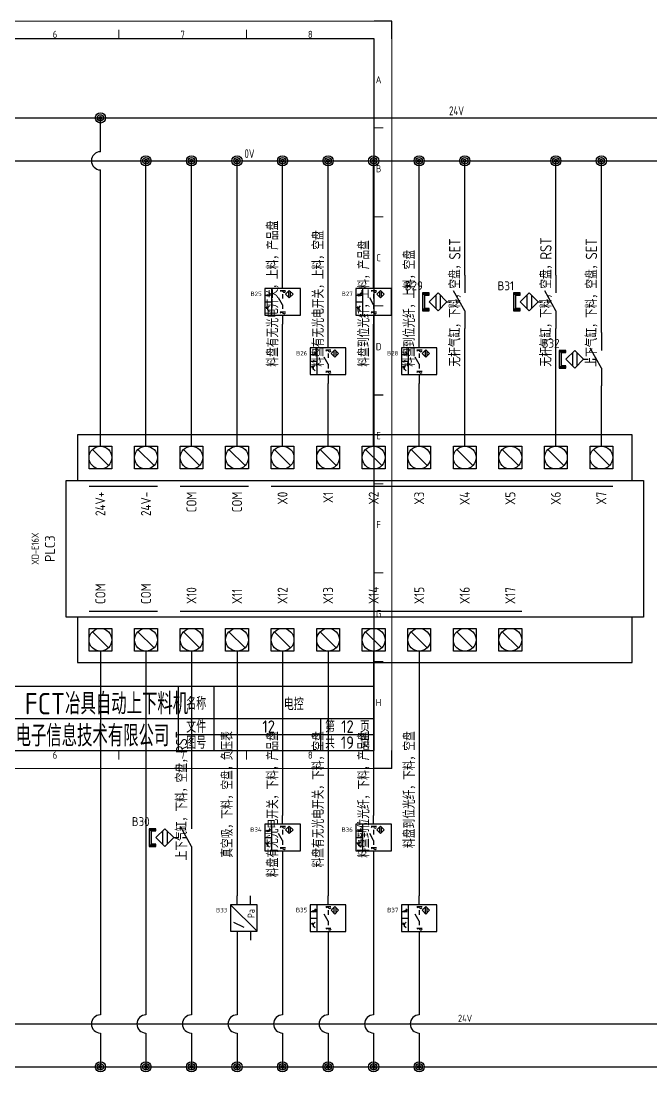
# Model space of a CAD drawing. Header units: millimetres. Extents: x 2028 to 2635, y 1301 to 1597.
# Drawn here: x 2222 to 2399.1, y 1302.1 to 1597.4 of the extents above; entities that cross this region are included whole.
import ezdxf
from ezdxf.enums import TextEntityAlignment as Align

# ---------------------------------------------------------------- set-up
doc = ezdxf.new("R2010")
doc.units = ezdxf.units.MM
for name, color, linetype in [('AE_BOR', 1, 'Continuous'), ('DESC', 150, 'Continuous'), ('SYMS', 7, 'Continuous'), ('TAGS', 150, 'Continuous'), ('TERMS', 123, 'Continuous'), ('WIRENO', 72, 'Continuous'), ('WIRES', 7, 'Continuous'), ('图框_标题栏属性', 1, 'Continuous'), ('图框_标题栏文字', 6, 'Continuous')]:
    doc.layers.add(name, color=color, linetype=linetype)
doc.styles.add('ACGBTS', font='ISOCP.SHX')
doc.styles.get("Standard").update_dxf_attribs({"font": 'arial.ttf'})
doc.styles.add('WD_IEC', font='ISOCP2.shx', dxfattribs={"height": 4, "bigfont": 'gbcbig.shx'})
doc.styles.add('工程字', font='gbenor.shx', dxfattribs={"bigfont": 'gbcbig.shx'})

# ---------------------------------------------------------------- blocks, each defined once
blk = doc.blocks.new('Border')
for p, q in [((584, 410), (10, 410)), ((10, 410), (10, 10)), ((584, 10), (584, 410)), ((10, 10), (584, 10))]:
    blk.add_line(p, q)
at = {"layer": 'AE_BOR', "color": 1, "lineweight": 30}
for p, q in [((10, 420), (0, 420)), ((0, 420), (0, 410)), ((594, 420), (584, 420)), ((594, 410), (594, 420)), ((297, 410), (297, 415)), ((5, 210), (10, 210)), ((584, 210), (589, 210)), ((0, 0), (0, 10)), ((297, 5), (297, 10)), ((594, 0), (594, 10)), ((0, 0), (10, 0)), ((594, 0), (584, 0))]:
    blk.add_line(p, q, dxfattribs=at)
at = {"layer": 'AE_BOR', "color": 1, "lineweight": 15}
for p, q in [((0, 420), (594, 420)), ((0, 0), (0, 420)), ((594, 420), (594, 0)), ((81.75, 410), (81.75, 415)), ((153.5, 410), (153.5, 415)), ((225.25, 410), (225.25, 415)), ((368.75, 410), (368.75, 415)), ((440.5, 410), (440.5, 415)), ((512.25, 410), (512.25, 415)), ((10, 360), (5, 360)), ((589, 360), (584, 360)), ((10, 310), (5, 310)), ((589, 310), (584, 310)), ((10, 260), (5, 260)), ((589, 260), (584, 260)), ((10, 160), (5, 160)), ((589, 160), (584, 160)), ((10, 110), (5, 110)), ((589, 110), (584, 110)), ((10, 60), (5, 60)), ((589, 60), (584, 60)), ((81.75, 5), (81.75, 10)), ((153.5, 5), (153.5, 10)), ((225.25, 5), (225.25, 10)), ((368.75, 5), (368.75, 10)), ((440.5, 5), (440.5, 10)), ((512.25, 5), (512.25, 10)), ((594, 0), (0, 0))]:
    blk.add_line(p, q, dxfattribs=at)
at = {"layer": 'AE_BOR', "color": 1, "lineweight": 15, "style": 'ACGBTS'}
for s, p in [('1', (45.875, 412.5)), ('2', (117.625, 412.5)), ('3', (189.375, 412.5)), ('4', (261.125, 412.5)), ('5', (332.875, 412.5)), ('6', (404.625, 412.5)), ('7', (476.375, 412.5)), ('8', (548.125, 412.5)), ('A', (7.5, 387)), ('A', (586.5, 387)), ('B', (7.5, 337)), ('B', (586.5, 337)), ('C', (7.5, 287)), ('C', (586.5, 287)), ('D', (7.5, 237)), ('D', (586.5, 237)), ('E', (7.5, 187)), ('E', (586.5, 187)), ('F', (7.5, 137)), ('F', (586.5, 137)), ('G', (7.5, 87)), ('G', (586.5, 87)), ('H', (7.5, 37)), ('H', (586.5, 37)), ('1', (45.875, 7.5)), ('2', (117.625, 7.5)), ('3', (189.375, 7.5)), ('4', (261.125, 7.5)), ('5', (332.875, 7.5)), ('6', (404.625, 7.5)), ('7', (476.375, 7.5)), ('8', (548.125, 7.5))]:
    blk.add_text(s, height=4, dxfattribs=at).set_placement(p, align=Align.MIDDLE)
blk = doc.blocks.new('LdrDkA4')
for p, q in [((132.5, 0), (132.5, 18)), ((142.5, 0), (142.5, 18)), ((162.5, 0), (162.5, 18)), ((162.5, 0), (162.5, 18)), ((162.5, 0), (162.5, 18)), ((172.5, 18), (172.5, 13.5)), ((232, 0), (232, 18)), ((242, 0), (242, 18)), ((132.5, 13.5), (162.5, 13.5)), ((172.5, 13.5), (172.5, 9)), ((132.5, 9), (162.99, 9)), ((162.5, 9), (287, 9)), ((272, 0), (272, 9)), ((132.5, 4.5), (162.5, 4.5)), ((232, 4.5), (287, 4.5)), ((142.5, 2.09), (142.5, 2.09)), ((142.5, 2.09), (142.5, 2.09))]:
    blk.add_line(p, q)
blk.add_lwpolyline([(132.5, 18), (0, 18), (0, 0), (132.5, 0)], close=True)
blk.add_lwpolyline([(132.5, 0), (287, 0), (287, 18), (132.5, 18)])
at = {"flags": 9}
blk.add_attdef('WD_TB', (0, 0), '', height=2.5, dxfattribs=at)
at = {"layer": '图框_标题栏属性', "style": '工程字'}
for tag, height, p in [('版本', 3.5, (151.42, 15.75)), ('项目', 6, (202.25, 13.5)), ('名称', 3.5, (264.42, 13.27)), ('日期', 3.5, (151.42, 11.25)), ('制图', 3.5, (151.34, 6.85)), ('公司名称', 6, (197.03, 4.5)), ('文件', 3.5, (257.37, 6.75)), ('页数', 3.5, (279.5, 6.75)), ('审核', 3.5, (151.65, 2.36)), ('图号', 3.5, (257.37, 2.25)), ('总数', 3.5, (279.5, 2.25))]:
    blk.add_attdef(tag, text='', height=height, dxfattribs=at).set_placement(p, align=Align.MIDDLE)
at = {"layer": '图框_标题栏文字', "style": '工程字'}
for s, height, p in [('版本', 3.5, (137.85, 15.75)), ('项目', 3.5, (167.5, 13.5)), ('名称', 3.5, (237, 13.27)), ('日期', 3.5, (137.85, 11.25)), ('制图', 3.5, (137.75, 6.85)), ('文件', 3.5, (237, 6.75)), ('第    页', 3.25, (279.5, 6.75)), ('审核', 3.5, (137.81, 2.51)), ('图号', 3.5, (237, 2.25)), ('共    页', 3.25, (279.5, 2.25))]:
    blk.add_text(s, height=height, dxfattribs=at).set_placement(p, align=Align.MIDDLE_CENTER)
blk = doc.blocks.new('PLCIO_XJEX16')
for p, q in [((-92.38, 39.24), (-92.38, 23.24)), ((102.4, 39.24), (-92.38, 39.24)), ((102.4, 23.24), (102.4, 39.24)), ((-88.38, 27.24), (-88.38, 35.24)), ((-88.38, 35.24), (-80.38, 35.24)), ((-87.21, 34.07), (-81.55, 28.42)), ((-80.38, 35.24), (-80.38, 27.24)), ((-72.38, 27.24), (-72.38, 35.24)), ((-72.38, 35.24), (-64.38, 35.24)), ((-71.21, 34.07), (-65.55, 28.42)), ((-64.38, 35.24), (-64.38, 27.24)), ((-56.38, 27.24), (-56.38, 35.24)), ((-56.38, 35.24), (-48.38, 35.24)), ((-55.21, 34.07), (-49.55, 28.42)), ((-48.38, 35.24), (-48.38, 27.24)), ((-40.38, 27.24), (-40.38, 35.24)), ((-40.38, 27.24), (-40.38, 35.24)), ((-40.38, 35.24), (-32.38, 35.24)), ((-40.38, 35.24), (-32.38, 35.24)), ((-39.21, 34.07), (-33.55, 28.42)), ((-32.38, 35.24), (-32.38, 27.24)), ((-32.38, 35.24), (-32.38, 27.24)), ((-24.38, 27.24), (-24.38, 35.24)), ((-24.38, 35.24), (-16.38, 35.24)), ((-23.21, 34.07), (-17.55, 28.42)), ((-16.38, 35.24), (-16.38, 27.24)), ((-8.38, 27.24), (-8.38, 35.24)), ((-8.38, 35.24), (-0.38, 35.24)), ((-7.21, 34.07), (-1.55, 28.42)), ((-0.38, 35.24), (-0.38, 27.24)), ((7.62, 27.24), (7.62, 35.24)), ((7.62, 35.24), (15.62, 35.24)), ((8.79, 34.07), (14.45, 28.42)), ((15.62, 35.24), (15.62, 27.24)), ((23.62, 27.24), (23.62, 35.24)), ((23.62, 35.24), (31.62, 35.24)), ((24.79, 34.07), (30.45, 28.42)), ((31.62, 35.24), (31.62, 27.24)), ((39.62, 27.24), (39.62, 35.24)), ((39.62, 35.24), (47.62, 35.24)), ((40.79, 34.07), (46.45, 28.42)), ((47.62, 35.24), (47.62, 27.24)), ((55.62, 27.24), (55.62, 35.24)), ((55.62, 35.24), (63.62, 35.24)), ((56.79, 34.07), (62.45, 28.42)), ((63.62, 35.24), (63.62, 27.24)), ((71.62, 27.24), (71.62, 35.24)), ((71.62, 35.24), (79.62, 35.24)), ((72.79, 34.07), (78.45, 28.42)), ((79.62, 35.24), (79.62, 27.24)), ((87.62, 27.24), (87.62, 35.24)), ((87.62, 35.24), (95.62, 35.24)), ((88.79, 34.07), (94.45, 28.42)), ((95.62, 35.24), (95.62, 27.24)), ((-80.38, 27.24), (-88.38, 27.24)), ((-64.38, 27.24), (-72.38, 27.24)), ((-48.38, 27.24), (-56.38, 27.24)), ((-32.38, 27.24), (-40.38, 27.24)), ((-32.38, 27.24), (-40.38, 27.24)), ((-16.38, 27.24), (-24.38, 27.24)), ((-0.38, 27.24), (-8.38, 27.24)), ((15.62, 27.24), (7.62, 27.24)), ((31.62, 27.24), (23.62, 27.24)), ((47.62, 27.24), (39.62, 27.24)), ((63.62, 27.24), (55.62, 27.24)), ((79.62, 27.24), (71.62, 27.24)), ((95.62, 27.24), (87.62, 27.24)), ((-96.38, -24.76), (-96.38, 23.24)), ((-96.38, 23.24), (106.4, 23.24)), ((106.4, 23.24), (106.4, -24.76)), ((-88.38, 21.24), (-64.38, 21.24)), ((-56.38, 21.24), (-32.38, 21.24)), ((-24.38, 21.24), (95.62, 21.24)), ((-92.38, -24.76), (-96.38, -24.76)), ((-92.38, -24.76), (-92.38, -40.76)), ((106.4, -24.76), (-92.38, -24.76)), ((-88.38, -22.76), (-64.38, -22.76)), ((-56.38, -22.76), (63.62, -22.76)), ((102.4, -40.76), (102.4, -24.76)), ((-88.38, -28.76), (-80.38, -28.76)), ((-88.38, -36.76), (-88.38, -28.76)), ((-80.38, -28.76), (-80.38, -36.76)), ((-72.38, -28.76), (-64.38, -28.76)), ((-72.38, -28.76), (-64.38, -28.76)), ((-72.38, -36.76), (-72.38, -28.76)), ((-72.38, -36.76), (-72.38, -28.76)), ((-64.38, -28.76), (-64.38, -36.76)), ((-64.38, -28.76), (-64.38, -36.76)), ((-56.38, -28.76), (-48.38, -28.76)), ((-56.38, -28.76), (-48.38, -28.76)), ((-56.38, -36.76), (-56.38, -28.76)), ((-56.38, -36.76), (-56.38, -28.76)), ((-48.38, -28.76), (-48.38, -36.76)), ((-48.38, -28.76), (-48.38, -36.76)), ((-40.38, -28.76), (-32.38, -28.76)), ((-40.38, -28.76), (-32.38, -28.76)), ((-40.38, -36.76), (-40.38, -28.76)), ((-40.38, -36.76), (-40.38, -28.76)), ((-32.38, -28.76), (-32.38, -36.76)), ((-32.38, -28.76), (-32.38, -36.76)), ((-24.38, -28.76), (-16.38, -28.76)), ((-24.38, -28.76), (-16.38, -28.76)), ((-24.38, -36.76), (-24.38, -28.76)), ((-24.38, -36.76), (-24.38, -28.76)), ((-16.38, -28.76), (-16.38, -36.76)), ((-16.38, -28.76), (-16.38, -36.76)), ((-8.38, -28.76), (-0.38, -28.76)), ((-8.38, -28.76), (-0.38, -28.76)), ((-8.38, -36.76), (-8.38, -28.76)), ((-8.38, -36.76), (-8.38, -28.76)), ((-0.38, -28.76), (-0.38, -36.76)), ((-0.38, -28.76), (-0.38, -36.76)), ((7.62, -28.76), (15.62, -28.76)), ((7.62, -28.76), (15.62, -28.76)), ((7.62, -36.76), (7.62, -28.76)), ((7.62, -36.76), (7.62, -28.76)), ((15.62, -28.76), (15.62, -36.76)), ((15.62, -28.76), (15.62, -36.76)), ((23.62, -28.76), (31.62, -28.76)), ((23.62, -28.76), (31.62, -28.76)), ((23.62, -36.76), (23.62, -28.76)), ((23.62, -36.76), (23.62, -28.76)), ((31.62, -28.76), (31.62, -36.76)), ((31.62, -28.76), (31.62, -36.76)), ((39.62, -28.76), (47.62, -28.76)), ((39.62, -28.76), (47.62, -28.76)), ((39.62, -36.76), (39.62, -28.76)), ((39.62, -36.76), (39.62, -28.76)), ((47.62, -28.76), (47.62, -36.76)), ((47.62, -28.76), (47.62, -36.76)), ((55.62, -28.76), (63.62, -28.76)), ((55.62, -28.76), (63.62, -28.76)), ((55.62, -36.76), (55.62, -28.76)), ((55.62, -36.76), (55.62, -28.76)), ((63.62, -28.76), (63.62, -36.76)), ((63.62, -28.76), (63.62, -36.76)), ((-87.21, -29.93), (-81.55, -35.58)), ((-71.21, -29.93), (-65.55, -35.58)), ((-55.21, -29.93), (-49.55, -35.58)), ((-39.21, -29.93), (-33.55, -35.58)), ((-23.21, -29.93), (-17.55, -35.58)), ((-7.21, -29.93), (-1.55, -35.58)), ((8.79, -29.93), (14.45, -35.58)), ((24.79, -29.93), (30.45, -35.58)), ((40.79, -29.93), (46.45, -35.58)), ((56.79, -29.93), (62.45, -35.58)), ((-80.38, -36.76), (-88.38, -36.76)), ((-64.38, -36.76), (-72.38, -36.76)), ((-64.38, -36.76), (-72.38, -36.76)), ((-48.38, -36.76), (-56.38, -36.76)), ((-48.38, -36.76), (-56.38, -36.76)), ((-32.38, -36.76), (-40.38, -36.76)), ((-32.38, -36.76), (-40.38, -36.76)), ((-16.38, -36.76), (-24.38, -36.76)), ((-16.38, -36.76), (-24.38, -36.76)), ((-0.38, -36.76), (-8.38, -36.76)), ((-0.38, -36.76), (-8.38, -36.76)), ((15.62, -36.76), (7.62, -36.76)), ((15.62, -36.76), (7.62, -36.76)), ((31.62, -36.76), (23.62, -36.76)), ((31.62, -36.76), (23.62, -36.76)), ((47.62, -36.76), (39.62, -36.76)), ((47.62, -36.76), (39.62, -36.76)), ((63.62, -36.76), (55.62, -36.76)), ((63.62, -36.76), (55.62, -36.76)), ((-92.38, -40.76), (102.4, -40.76))]:
    blk.add_line(p, q)
for centre in [(-84.38, 31.24), (-68.38, 31.24), (-52.38, 31.24), (-36.38, 31.24), (-20.38, 31.24), (-4.38, 31.24), (11.62, 31.24), (27.62, 31.24), (43.62, 31.24), (59.62, 31.24), (75.62, 31.24), (91.62, 31.24), (-84.38, -32.76), (-68.38, -32.76), (-52.38, -32.76), (-36.38, -32.76), (-20.38, -32.76), (-4.38, -32.76), (11.62, -32.76), (27.62, -32.76), (43.62, -32.76), (59.62, -32.76)]:
    blk.add_circle(centre, 4)
at = {"style": 'WD_IEC'}
for tag, p, width in [('DESCA45', (-21.88, 63.17), 0.9), ('DESCB45', (-14.89, 63.17), 0.9), ('DESCA46', (-5.88, 63.17), 0.9), ('DESCB46', (1.11, 63.17), 0.9), ('DESCA47', (10.12, 63.17), 0.9), ('DESCB47', (17.11, 63.17), 0.9), ('DESCA48', (26.12, 63.17), 0.9), ('DESCB48', (33.11, 63.17), 0.9), ('DESCA49', (42.12, 63.17), 0.9), ('DESCB49', (49.11, 63.17), 0.9), ('DESCA50', (58.12, 63.17), 0.9), ('DESCB50', (65.11, 63.17), 0.9), ('DESCA51', (74.12, 63.17), 0.9), ('DESCB51', (81.11, 63.17), 0.9), ('DESCA52', (90.12, 63.17), 0.9), ('DESCB52', (97.11, 63.17), 0.9), ('WDTAGALT', (-134.38, -12.76), 0.8)]:
    blk.add_attdef(tag, p, '', height=4, rotation=90, dxfattribs=dict(at, width=width))
at = {"style": 'WD_IEC', "width": 0.9}
for tag, p in [('TERM41', (-82.38, 36.48)), ('TERM42', (-66.38, 36.48)), ('TERM43', (-50.38, 36.48)), ('TERM44', (-34.38, 36.48)), ('TERM45', (-18.38, 36.48)), ('TERM46', (-2.38, 36.48)), ('TERM47', (13.62, 36.48)), ('TERM48', (29.62, 36.48)), ('TERM49', (45.62, 36.48)), ('TERM50', (61.62, 36.48)), ('TERM51', (77.62, 36.48)), ('TERM52', (93.62, 36.48))]:
    blk.add_attdef(tag, text='', height=2.5, rotation=90, dxfattribs=at).set_placement(p, align=Align.TOP_LEFT)
at = {"style": 'WD_IEC', "flags": 1}
for tag, p in [('X2TERM41', (-84.38, 35.24)), ('X2TERM42', (-68.38, 35.24)), ('X2TERM43', (-52.38, 35.24)), ('X2TERM44', (-36.38, 35.24)), ('X2TERM45', (-20.38, 35.24)), ('X2TERM46', (-4.38, 35.24)), ('X2TERM47', (11.62, 35.24)), ('X2TERM48', (27.62, 35.24)), ('X2TERM49', (43.62, 35.24)), ('X2TERM50', (59.62, 35.24)), ('X2TERM51', (75.62, 35.24)), ('X2TERM52', (91.62, 35.24)), ('X8TERM01', (-84.38, -36.76)), ('X8TERM02', (-68.38, -36.76)), ('X8TERM03', (-52.38, -36.76)), ('X8TERM04', (-36.38, -36.76)), ('X8TERM05', (-20.38, -36.76)), ('X8TERM06', (-4.38, -36.76)), ('X8TERM07', (11.62, -36.76)), ('X8TERM08', (27.62, -36.76)), ('X8TERM09', (43.62, -36.76)), ('X8TERM10', (59.62, -36.76))]:
    blk.add_attdef(tag, p, '', height=0.35, rotation=90, dxfattribs=at)
at = {"style": 'WD_IEC', "width": 0.9}
for tag, p in [('TERMDESC41', (-84.38, 19.24)), ('TERMDESC42', (-68.38, 19.24)), ('TERMDESC43', (-52.38, 19.24)), ('TERMDESC44', (-36.38, 19.24)), ('TAGA45', (-20.38, 19.24)), ('TAGA46', (-4.38, 19.24)), ('TAGA47', (11.62, 19.24)), ('TAGA48', (27.62, 19.24)), ('TAGA49', (43.62, 19.24)), ('TAGA50', (59.62, 19.24)), ('TAGA51', (75.62, 19.24)), ('TAGA52', (91.62, 19.24))]:
    blk.add_attdef(tag, text='', height=3.5, rotation=90, dxfattribs=at).set_placement(p, align=Align.MIDDLE_RIGHT)
at = {"linetype": 'Continuous', "style": 'WD_IEC', "flags": 9}
for tag, p in [('ASSYCODE', (-123.38, 6.6)), ('FAMILY', (-122.6, 6.63))]:
    blk.add_attdef(tag, text='', height=0.32, rotation=90, dxfattribs=at).set_placement(p, align=Align.CENTER)
at = {"style": 'WD_IEC'}
for tag, p in [('LINE1', (-115.09, -0.76)), ('LINE2', (-110.09, -0.76)), ('TAG1', (-100.38, -0.76))]:
    blk.add_attdef(tag, text='', height=3.5, rotation=90, dxfattribs=at).set_placement(p, align=Align.CENTER)
for tag, width, p in [('INST', 0.8, (-130.54, -0.76)), ('LOC', 0.8, (-127.1, -0.76)), ('MFG', 0.8, (-123.09, -0.76)), ('CAT', 0.9, (-119.59, -0.76)), ('DESC', 0.8, (-106.04, -0.76))]:
    blk.add_attdef(tag, text='', height=2.5, rotation=90, dxfattribs=dict(at, width=width)).set_placement(p, align=Align.CENTER)
at = {"style": 'WD_IEC', "width": 0.9}
for tag, p in [('TERMDESC01', (-84.38, -20.2)), ('TERMDESC02', (-68.38, -20.2)), ('TAGA03', (-52.38, -20.2)), ('TAGA04', (-36.38, -20.2)), ('TAGA05', (-20.38, -20.2)), ('TAGA06', (-4.38, -20.2)), ('TAGA07', (11.62, -20.2)), ('TAGA08', (27.62, -20.2)), ('TAGA09', (43.62, -20.2)), ('TAGA10', (59.62, -20.2))]:
    blk.add_attdef(tag, text='', height=3.5, rotation=90, dxfattribs=at).set_placement(p, align=Align.MIDDLE_LEFT)
for tag, p in [('TERM01', (-82.38, -37.67)), ('TERM02', (-66.38, -37.8)), ('TERM03', (-50.38, -37.8)), ('TERM04', (-34.38, -37.8)), ('TERM05', (-18.38, -37.8)), ('TERM06', (-2.38, -37.8)), ('TERM07', (13.62, -37.8)), ('TERM08', (29.62, -37.8)), ('TERM09', (45.62, -37.8)), ('TERM10', (61.62, -37.8))]:
    blk.add_attdef(tag, text='', height=2.5, rotation=90, dxfattribs=at).set_placement(p, align=Align.TOP_RIGHT)
for tag, p in [('DESCA02', (-69.88, -64.83)), ('DESCB02', (-62.89, -64.83)), ('DESCA03', (-53.88, -64.83)), ('DESCB03', (-46.89, -64.83)), ('DESCA04', (-37.88, -64.83)), ('DESCB04', (-30.89, -64.83)), ('DESCA05', (-21.88, -64.83)), ('DESCB05', (-14.89, -64.83)), ('DESCA06', (-5.88, -64.83)), ('DESCB06', (1.11, -64.83)), ('DESCA07', (10.12, -64.83)), ('DESCB07', (17.11, -64.83)), ('DESCA08', (26.12, -64.83)), ('DESCB08', (33.11, -64.83)), ('DESCA09', (42.12, -64.83)), ('DESCB09', (49.11, -64.83)), ('DESCA10', (58.12, -64.83)), ('DESCB10', (65.11, -64.83))]:
    blk.add_attdef(tag, text='', height=4, rotation=90, dxfattribs=at).set_placement(p, align=Align.RIGHT)
blk = doc.blocks.new('WDDOT')
for radius in [0.72, 0.449, 0.223]:
    blk.add_circle((0, 0), radius)
blk = doc.blocks.new('VPE11B22')
for p, q in [((0, 7.5), (0, 12.5)), ((10, 7.5), (-10, 7.5)), ((-10, 7.5), (-10, -7.5)), ((-6.25, 7.5), (-6.25, -7.5)), ((-1.31, 6.44), (1.62, 6.44)), ((10, -7.5), (10, 7.5)), ((-10, 0), (-6.25, 0)), ((-9.44, 3.72), (-6.74, 3.72)), ((-8.54, 4.17), (-7.64, 3.72)), ((-8.54, 3.26), (-8.54, 4.17)), ((-7.64, 3.72), (-8.54, 3.26)), ((-7.42, 4.61), (-7.75, 4.27)), ((-7.64, 3.26), (-7.64, 4.17)), ((-7.08, 4.94), (-7.53, 4.72)), ((-7.53, 4.72), (-7.31, 4.5)), ((-7.08, 4.27), (-7.42, 3.94)), ((-7.31, 4.5), (-7.08, 4.94)), ((-6.75, 4.61), (-7.19, 4.38)), ((-7.19, 4.38), (-6.97, 4.16)), ((-6.97, 4.16), (-6.75, 4.61)), ((-0.02, -1.66), (-2.2, 2.27)), ((-0.02, 4.34), (-0.02, 1.84)), ((3.27, 5.9), (3.27, 2.77)), ((4.31, 5.9), (4.31, 2.77)), ((-9.07, -3.37), (-9.41, -3.03)), ((-8.96, -3.26), (-9.19, -3.48)), ((-9.19, -3.48), (-8.74, -3.7)), ((-8.74, -3.03), (-9.07, -2.7)), ((-8.74, -3.7), (-8.96, -3.26)), ((-8.63, -2.92), (-8.85, -3.14)), ((-8.85, -3.14), (-8.4, -3.37)), ((-8.4, -3.37), (-8.63, -2.92)), ((-8.41, -3.36), (-7.31, -2.27)), ((-8.41, -2.8), (-8.41, -4.77)), ((-8.18, -2.92), (-8.41, -3.36)), ((-8.41, -3.36), (-7.96, -3.14)), ((-8.41, -4.29), (-7.31, -5.38)), ((-1.31, -5.6), (1.62, -5.6)), ((-0.02, -1.66), (-0.02, -4.03)), ((-10, -7.5), (10, -7.5)), ((0, -7.5), (0, -12.5))]:
    blk.add_line(p, q)
blk.add_lwpolyline([(3.79, 6.42), (5.88, 4.34), (3.79, 2.25), (1.7, 4.34)], close=True)
for centre, start, end in [((-0.58, 5.19), 36.8699, 143.1301), ((0.89, 6.29), 216.8699, 323.1301), ((-0.58, -6.85), 36.8699, 143.1301), ((0.89, -5.74), 216.8699, 323.1301)]:
    blk.add_arc(centre, 0.923, start, end)
for points in [[(-7.53, 4.72), (-7.31, 4.5), (-7.08, 4.94)], [(-7.19, 4.38), (-6.97, 4.16), (-6.75, 4.61)], [(-8.96, -3.26), (-9.19, -3.48), (-8.74, -3.7)], [(-8.63, -2.92), (-8.85, -3.14), (-8.4, -3.37)], [(-7.96, -3.14), (-8.18, -2.92), (-8.41, -3.36)]]:
    blk.add_solid(points)
at = {"style": 'WD_IEC'}
for tag, height, p in [('INST', 2.7, (-11.75, 12)), ('LOC', 2.7, (-11.75, 8)), ('XREF', 2.5, (-11.75, -1.35)), ('TAG1', 2.5, (-11.75, 3.25)), ('DESC1', 2.7, (-11.75, -5.2)), ('DESC3', 2.7, (-11.75, -13.2)), ('DESC2', 2.7, (-11.75, -9.2))]:
    blk.add_attdef(tag, text='', height=height, dxfattribs=at).set_placement(p, align=Align.RIGHT)
blk.add_attdef('TERM01', text='', height=2, rotation=90, dxfattribs=at).set_placement((-1, 12.23), align=Align.RIGHT)
at = {"style": 'WD_IEC', "flags": 1}
for tag, p, height in [('X2TERM01', (0, 12.5), 0.32), ('MFG', (10.82, 6.13), 1.5), ('X4LINK', (-10, 0), 0.32), ('X1LINK', (10, 0), 0.32), ('CAT', (10.82, 3.63), 1.5), ('ASSYCODE', (11, -4.57), 1), ('FAMILY', (11, -6.07), 1), ('CATDESC', (11, -7.57), 1), ('X8TERM02', (0, -12.5), 0.32)]:
    blk.add_attdef(tag, p, '', height=height, dxfattribs=at)
at = {"style": 'WD_IEC'}
blk.add_attdef('TERM02', (-1, -12.96), '', height=2, rotation=90, dxfattribs=at)
blk = doc.blocks.new('VPX11M')
for p, q in [((0, 7.5), (0, 2.5)), ((0, -2.5), (-3.125, 3.125)), ((-8.125, 1.875), (-8.125, -1.875)), ((-6.875, 1.875), (-6.875, -1.875)), ((-5, 0), (-3.75, 0)), ((-2.5, 0), (-1.389, 0)), ((0, -2.5), (0, -7.5))]:
    blk.add_line(p, q)
for points in [[(-11.25, 1.875), (-10, 1.875), (-10, 2.5), (-11.875, 2.5), (-11.875, -2.5), (-10, -2.5), (-10, -1.875), (-11.25, -1.875)], [(-7.5, 2.5), (-5, 0), (-7.5, -2.5), (-10, 0)]]:
    blk.add_lwpolyline(points, close=True)
for points in [[(-11.875, 2.5), (-11.875, 1.875), (-10, 2.5), (-10, 1.875)], [(-11.875, 1.875), (-11.875, -1.875), (-11.25, 1.875), (-11.25, -1.875)], [(-11.875, -1.875), (-11.875, -2.5), (-10, -1.875), (-10, -2.5)]]:
    blk.add_solid(points)
at = {"style": 'WD_IEC'}
for tag, p in [('INST', (-11.75, 10.25)), ('LOC', (-11.75, 6.75)), ('TAG1', (-11.75, 3.25)), ('DESC1', (-11.75, -9.85)), ('DESC2', (-11.75, -13.35)), ('DESC3', (-11.75, -16.85))]:
    blk.add_attdef(tag, text='', height=2.5, dxfattribs=at).set_placement(p, align=Align.RIGHT)
blk.add_attdef('TERM01', text='', height=2, rotation=90, dxfattribs=at).set_placement((-1, 7.5), align=Align.RIGHT)
at = {"style": 'WD_IEC', "flags": 1}
for tag, p, height in [('X2TERM01', (0, 7.5), 0.32), ('MFG', (2.75, 6.5), 1.5), ('CAT', (2.75, 4), 1.5), ('X1LINK', (0, 0), 0.32), ('CONTACT', (1, -2.5), 1), ('COMMON', (2.25, -3.75), 1), ('ASSYCODE', (1, -4), 1), ('FAMILY', (1, -5.5), 1), ('X8TERM02', (0, -7.5), 0.32), ('CATDESC', (1, -7), 1)]:
    blk.add_attdef(tag, p, '', height=height, dxfattribs=at)
at = {"style": 'WD_IEC'}
blk.add_attdef('TERM02', (-1, -7.5), '', height=2, rotation=90, dxfattribs=at)
at = {"lineweight": 15, "style": 'WD_IEC'}
for tag, p in [('XREF', (-11.75, -6)), ('WDTAGALT', (-11.5, -20))]:
    blk.add_attdef(tag, text='', height=2.5, dxfattribs=at).set_placement(p, align=Align.RIGHT)
blk = doc.blocks.new('VIN1B10')
for p, q in [((0, 7.5), (0, 12.5)), ((7.5, 7.46), (7.5, 12.46)), ((3.75, 7.5), (-3.75, 7.5)), ((-3.75, 7.5), (11.25, -7.45)), ((-3.75, 7.46), (-3.75, -7.45)), ((11.25, 7.5), (3.75, 7.5)), ((11.25, -7.45), (11.25, 7.5)), ((-2.07, -2.37), (3.75, -5.19)), ((-3.75, -7.45), (3.75, -7.45)), ((0, -7.45), (0, -12.45)), ((3.75, -7.45), (11.25, -7.45)), ((7.5, -7.45), (7.5, -12.45))]:
    blk.add_line(p, q)
at = {"style": 'WD_IEC', "width": 0.9}
blk.add_text('Pa', height=4, rotation=90, dxfattribs=at).set_placement((9.93, -0.02))
at = {"style": 'WD_IEC'}
for tag, height, p in [('INST', 2.7, (-5.5, 11.96)), ('LOC', 2.7, (-5.5, 7.96)), ('TAG1', 2.5, (-5.5, 3.21)), ('DESC1', 2.7, (-5.5, -5.24)), ('DESC3', 2.7, (-5.5, -13.24)), ('DESC2', 2.7, (-5.5, -9.24)), ('WDTAGALT', 2.5, (-5.44, -16.55))]:
    blk.add_attdef(tag, text='', height=height, dxfattribs=at).set_placement(p, align=Align.RIGHT)
for tag, p in [('TERM01', (-0.64, 12.2)), ('TERM03', (6.86, 12.2))]:
    blk.add_attdef(tag, text='', height=2, rotation=90, dxfattribs=at).set_placement(p, align=Align.RIGHT)
at = {"style": 'WD_IEC', "flags": 1}
for tag, p, height in [('X2TERM01', (0, 12.5), 0.32), ('X2TERM03', (7.5, 12.46), 0.32), ('MFG', (12.06, 6.2), 1.5), ('X4LINK', (-3.8, -0.01), 0.32), ('X1LINK', (11.25, 0.02), 0.32), ('CAT', (12.06, 3.7), 1.5), ('ASSYCODE', (12.24, -4.45), 1), ('FAMILY', (12.24, -5.95), 1), ('CATDESC', (12.24, -7.45), 1), ('X8TERM02', (0, -12.45), 0.32), ('X8TERM04', (7.5, -12.45), 0.32)]:
    blk.add_attdef(tag, p, '', height=height, dxfattribs=at)
at = {"lineweight": 15, "style": 'WD_IEC'}
blk.add_attdef('XREF', text='', height=2.5, dxfattribs=at).set_placement((-5.5, -1.39), align=Align.RIGHT)
at = {"style": 'WD_IEC'}
for tag, p in [('TERM02', (-0.67, -12.99)), ('TERM04', (6.83, -12.99))]:
    blk.add_attdef(tag, p, '', height=2, rotation=90, dxfattribs=at)
blk = doc.blocks.new('WD_WNH')
at = {"linetype": 'Continuous', "style": 'WD_IEC', "width": 0.8}
blk.add_attdef('WIRENO', text='', height=2.5, dxfattribs=at).set_placement((0, 0.75), align=Align.CENTER)
at = {"style": 'WD_IEC', "flags": 1}
for tag, p in [('W08USER', (0, 0.375)), ('W04USER', (0, 0.875)), ('W05USER', (0, 0.75)), ('W09USER', (0, 0.25)), ('W03USER', (0, 1)), ('W06USER', (0, 0.625)), ('W07USER', (0, 0.5)), ('W02USER', (0, 1.125)), ('W01USER', (0, 1.25)), ('W10USER', (0, 0.125))]:
    blk.add_attdef(tag, text='', height=0.08, dxfattribs=at).set_placement(p, align=Align.CENTER)

msp = doc.modelspace()

# ---------------------------------------------------------------- linework, layer by layer
at = {"layer": 'WIRES'}
for p, q in [((2053.56, 1570.19), (2635.37, 1570.19)), ((2244.36, 1560.68), (2244.36, 1570.19)), ((2053.56, 1558.14), (2635.37, 1558.14)), ((2257.16, 1477.96), (2257.16, 1558.14)), ((2269.96, 1477.96), (2269.96, 1558.23)), ((2282.76, 1477.96), (2282.76, 1558.23)), ((2295.56, 1524.77), (2295.56, 1558.23)), ((2308.36, 1508.08), (2308.36, 1558.23)), ((2321.16, 1524.77), (2321.16, 1558.23)), ((2333.96, 1508.08), (2333.96, 1558.23)), ((2346.76, 1526.02), (2346.76, 1558.23)), ((2372.36, 1526.02), (2372.36, 1558.23)), ((2385.16, 1509.87), (2385.16, 1558.23)), ((2244.36, 1477.96), (2244.36, 1555.6)), ((2295.56, 1477.96), (2295.56, 1512.27)), ((2321.16, 1477.96), (2321.16, 1512.27)), ((2346.76, 1477.96), (2346.76, 1511.02)), ((2372.36, 1477.96), (2372.36, 1511.02)), ((2308.36, 1477.96), (2308.36, 1495.58)), ((2333.96, 1477.96), (2333.96, 1495.58)), ((2385.16, 1477.96), (2385.16, 1494.87)), ((2244.36, 1420.36), (2244.36, 1318.16)), ((2257.16, 1420.36), (2257.16, 1318.16)), ((2269.96, 1420.36), (2269.96, 1375.48)), ((2282.76, 1420.36), (2282.76, 1351.63)), ((2295.56, 1420.36), (2295.56, 1374.23)), ((2308.36, 1420.36), (2308.36, 1351.63)), ((2321.16, 1420.36), (2321.16, 1374.23)), ((2333.96, 1420.36), (2333.96, 1351.63)), ((2295.56, 1361.73), (2295.56, 1318.16)), ((2321.16, 1361.73), (2321.16, 1318.16)), ((2269.96, 1360.48), (2269.96, 1318.16)), ((2282.76, 1339.15), (2282.76, 1318.16)), ((2308.36, 1339.13), (2308.36, 1318.16)), ((2333.96, 1339.13), (2333.96, 1318.16)), ((2058.33, 1315.62), (2635.37, 1315.62)), ((2244.36, 1313.08), (2244.36, 1302.76)), ((2257.16, 1313.08), (2257.16, 1302.76)), ((2269.96, 1313.08), (2269.96, 1302.76)), ((2282.76, 1313.08), (2282.76, 1302.76)), ((2295.56, 1313.08), (2295.56, 1302.76)), ((2308.36, 1313.08), (2308.36, 1302.76)), ((2321.16, 1313.08), (2321.16, 1302.76)), ((2333.96, 1313.08), (2333.96, 1302.76)), ((2058.33, 1303.57), (2635.37, 1303.57))]:
    msp.add_line(p, q, dxfattribs=at)
for centre in [(2244.36, 1558.14), (2244.36, 1315.62), (2257.16, 1315.62), (2269.96, 1315.62), (2282.76, 1315.62), (2295.56, 1315.62), (2308.36, 1315.62), (2321.16, 1315.62), (2333.96, 1315.62)]:
    msp.add_arc(centre, 2.54, 90, 270, dxfattribs=at)

# ---------------------------------------------------------------- block references
msp.add_blockref('LdrDkA4', (2034.29, 1392.42)).add_auto_attribs({'总数': '19', '页数': '12', '文件': '12', '名称': '电控', '公司名称': '江苏力德尔电子信息技术有限公司', '项目': 'X758 FCT冶具自动上下料机', '制图': '孙鑫建', '日期': '20170212', '版本': 'V1'})
at = {"layer": 'AE_BOR', "xscale": 0.5, "yscale": 0.5, "zscale": 0.5}
msp.add_blockref('Border', (2029.29, 1387.42), dxfattribs=at)
at = {"layer": 'SYMS', "xscale": 2, "yscale": 2, "zscale": 2}
for p in [(2244.36, 1570.19), (2257.16, 1558.14), (2269.96, 1558.14), (2282.76, 1558.14), (2295.56, 1558.14), (2308.36, 1558.14), (2321.16, 1558.14), (2333.96, 1558.14), (2346.76, 1558.14), (2372.36, 1558.14), (2385.16, 1558.14), (2244.36, 1303.57), (2257.16, 1303.57), (2269.96, 1303.57), (2282.76, 1303.57), (2295.56, 1303.57), (2308.36, 1303.57), (2321.16, 1303.57), (2333.96, 1303.57)]:
    msp.add_blockref('WDDOT', p, dxfattribs=at)
at = {"layer": 'SYMS'}
ref = msp.add_blockref('PLCIO_XJEX16', (2311.87, 1449.77), dxfattribs=dict(at, xscale=0.8, yscale=0.8, zscale=0.8))
ref.add_attrib('DESCA45', '料盘有无光电开关，上料，产品盘', (2294.37, 1500.3), dxfattribs={"layer": 'DESC', "height": 3.2, "rotation": 90, "style": 'WD_IEC', "width": 0.9})
ref.add_attrib('DESCA46', '料盘有无光电开关，上料，空盘', (2307.17, 1500.3), dxfattribs={"layer": 'DESC', "height": 3.2, "rotation": 90, "style": 'WD_IEC', "width": 0.9})
ref.add_attrib('DESCA07', '料盘到位光纤，下料，产品盘', dxfattribs={"layer": 'DESC', "height": 3.2, "rotation": 90, "style": 'WD_IEC', "width": 0.9}).set_placement((2319.97, 1397.9), align=Align.RIGHT)
ref.add_attrib('DESCA06', '料盘有无光电开关，下料，空盘', dxfattribs={"layer": 'DESC', "height": 3.2, "rotation": 90, "style": 'WD_IEC', "width": 0.9}).set_placement((2307.17, 1397.9), align=Align.RIGHT)
ref.add_attrib('DESCA04', '真空吸，下料，空盘，负压表', dxfattribs={"layer": 'DESC', "height": 3.2, "rotation": 90, "style": 'WD_IEC', "width": 0.9}).set_placement((2281.57, 1397.9), align=Align.RIGHT)
ref.add_attrib('TAGA47', 'X2', dxfattribs={"layer": 'TAGS', "height": 2.8, "rotation": 90, "style": 'WD_IEC', "width": 0.9}).set_placement((2321.16, 1465.16), align=Align.MIDDLE_RIGHT)
ref.add_attrib('TAGA05', 'X12', dxfattribs={"layer": 'TAGS', "height": 2.8, "rotation": 90, "style": 'WD_IEC', "width": 0.9}).set_placement((2295.56, 1433.61), align=Align.MIDDLE_LEFT)
ref.add_attrib('TAGA45', 'X0', dxfattribs={"layer": 'TAGS', "height": 2.8, "rotation": 90, "style": 'WD_IEC', "width": 0.9}).set_placement((2295.56, 1465.16), align=Align.MIDDLE_RIGHT)
ref.add_attrib('TERMDESC43', 'COM', dxfattribs={"layer": 'TERMS', "height": 2.8, "rotation": 90, "style": 'WD_IEC', "width": 0.9}).set_placement((2269.96, 1465.16), align=Align.MIDDLE_RIGHT)
ref.add_attrib('TERMDESC42', '24V-', dxfattribs={"layer": 'TERMS', "height": 2.8, "rotation": 90, "style": 'WD_IEC', "width": 0.9}).set_placement((2257.16, 1465.16), align=Align.MIDDLE_RIGHT)
ref.add_attrib('TERMDESC02', 'COM', dxfattribs={"layer": 'TERMS', "height": 2.8, "rotation": 90, "style": 'WD_IEC', "width": 0.9}).set_placement((2257.16, 1433.61), align=Align.MIDDLE_LEFT)
ref.add_attrib('TERMDESC01', 'COM', dxfattribs={"layer": 'TERMS', "height": 2.8, "rotation": 90, "style": 'WD_IEC', "width": 0.9}).set_placement((2244.36, 1433.61), align=Align.MIDDLE_LEFT)
ref.add_attrib('TERMDESC41', '24V+', dxfattribs={"layer": 'TERMS', "height": 2.8, "rotation": 90, "style": 'WD_IEC', "width": 0.9}).set_placement((2244.36, 1465.16), align=Align.MIDDLE_RIGHT)
ref.add_attrib('TAG1', 'PLC3', dxfattribs={"layer": 'TAGS', "height": 2.8, "rotation": 90, "style": 'WD_IEC'}).set_placement((2231.56, 1449.16), align=Align.CENTER)
ref.add_attrib('DESC', 'XD-E16X', dxfattribs={"layer": 'DESC', "height": 2, "rotation": 90, "style": 'WD_IEC', "width": 0.8}).set_placement((2227.03, 1449.16), align=Align.CENTER)
ref.add_attrib('DESCA47', '料盘到位光纤，上料，产品盘', (2319.97, 1500.3), dxfattribs={"layer": 'DESC', "height": 3.2, "rotation": 90, "style": 'WD_IEC', "width": 0.9})
ref.add_attrib('TAGA03', 'X10', dxfattribs={"layer": 'TAGS', "height": 2.8, "rotation": 90, "style": 'WD_IEC', "width": 0.9}).set_placement((2269.96, 1433.61), align=Align.MIDDLE_LEFT)
ref.add_attrib('TAGA04', 'X11', dxfattribs={"layer": 'TAGS', "height": 2.8, "rotation": 90, "style": 'WD_IEC', "width": 0.9}).set_placement((2282.76, 1433.61), align=Align.MIDDLE_LEFT)
ref.add_attrib('TAGA06', 'X13', dxfattribs={"layer": 'TAGS', "height": 2.8, "rotation": 90, "style": 'WD_IEC', "width": 0.9}).set_placement((2308.36, 1433.61), align=Align.MIDDLE_LEFT)
ref.add_attrib('TAGA07', 'X14', dxfattribs={"layer": 'TAGS', "height": 2.8, "rotation": 90, "style": 'WD_IEC', "width": 0.9}).set_placement((2321.16, 1433.61), align=Align.MIDDLE_LEFT)
ref.add_attrib('TAGA08', 'X15', dxfattribs={"layer": 'TAGS', "height": 2.8, "rotation": 90, "style": 'WD_IEC', "width": 0.9}).set_placement((2333.96, 1433.61), align=Align.MIDDLE_LEFT)
ref.add_attrib('TAGA09', 'X16', dxfattribs={"layer": 'TAGS', "height": 2.8, "rotation": 90, "style": 'WD_IEC', "width": 0.9}).set_placement((2346.76, 1433.61), align=Align.MIDDLE_LEFT)
ref.add_attrib('TAGA10', 'X17', dxfattribs={"layer": 'TAGS', "height": 2.8, "rotation": 90, "style": 'WD_IEC', "width": 0.9}).set_placement((2359.56, 1433.61), align=Align.MIDDLE_LEFT)
ref.add_attrib('TERMDESC44', 'COM', dxfattribs={"layer": 'TERMS', "height": 2.8, "rotation": 90, "style": 'WD_IEC', "width": 0.9}).set_placement((2282.76, 1465.16), align=Align.MIDDLE_RIGHT)
ref.add_attrib('TAGA46', 'X1', dxfattribs={"layer": 'TAGS', "height": 2.8, "rotation": 90, "style": 'WD_IEC', "width": 0.9}).set_placement((2308.36, 1465.16), align=Align.MIDDLE_RIGHT)
ref.add_attrib('TAGA48', 'X3', dxfattribs={"layer": 'TAGS', "height": 2.8, "rotation": 90, "style": 'WD_IEC', "width": 0.9}).set_placement((2333.96, 1465.16), align=Align.MIDDLE_RIGHT)
ref.add_attrib('DESCA48', '料盘到位光纤，上料，空盘', (2332.77, 1500.3), dxfattribs={"layer": 'DESC', "height": 3.2, "rotation": 90, "style": 'WD_IEC', "width": 0.9})
ref.add_attrib('TAGA49', 'X4', dxfattribs={"layer": 'TAGS', "height": 2.8, "rotation": 90, "style": 'WD_IEC', "width": 0.9}).set_placement((2346.76, 1465.16), align=Align.MIDDLE_RIGHT)
ref.add_attrib('DESCA49', '无杆气缸，下料，空盘，SET', (2345.57, 1500.3), dxfattribs={"layer": 'DESC', "height": 3.2, "rotation": 90, "style": 'WD_IEC', "width": 0.9})
ref.add_attrib('TAGA50', 'X5', dxfattribs={"layer": 'TAGS', "height": 2.8, "rotation": 90, "style": 'WD_IEC', "width": 0.9}).set_placement((2359.56, 1465.16), align=Align.MIDDLE_RIGHT)
ref.add_attrib('TAGA51', 'X6', dxfattribs={"layer": 'TAGS', "height": 2.8, "rotation": 90, "style": 'WD_IEC', "width": 0.9}).set_placement((2372.36, 1465.16), align=Align.MIDDLE_RIGHT)
ref.add_attrib('DESCA51', '无杆气缸，下料，空盘，RST', (2371.17, 1500.3), dxfattribs={"layer": 'DESC', "height": 3.2, "rotation": 90, "style": 'WD_IEC', "width": 0.9})
ref.add_attrib('TAGA52', 'X7', dxfattribs={"layer": 'TAGS', "height": 2.8, "rotation": 90, "style": 'WD_IEC', "width": 0.9}).set_placement((2385.16, 1465.16), align=Align.MIDDLE_RIGHT)
ref.add_attrib('DESCA52', '上下气缸，下料，空盘，SET', (2383.97, 1500.3), dxfattribs={"layer": 'DESC', "height": 3.2, "rotation": 90, "style": 'WD_IEC', "width": 0.9})
ref.add_attrib('DESCA03', '上下气缸，下料，空盘，RST', dxfattribs={"layer": 'DESC', "height": 3.2, "rotation": 90, "style": 'WD_IEC', "width": 0.9}).set_placement((2268.77, 1397.9), align=Align.RIGHT)
ref.add_attrib('DESCA05', '料盘有无光电开关，下料，产品盘', dxfattribs={"layer": 'DESC', "height": 3.2, "rotation": 90, "style": 'WD_IEC', "width": 0.9}).set_placement((2294.37, 1397.9), align=Align.RIGHT)
ref.add_attrib('DESCA08', '料盘到位光纤，下料，空盘', dxfattribs={"layer": 'DESC', "height": 3.2, "rotation": 90, "style": 'WD_IEC', "width": 0.9}).set_placement((2332.77, 1397.9), align=Align.RIGHT)
ref = msp.add_blockref('VPE11B22', (2295.56, 1518.52), dxfattribs=dict(at, xscale=0.5, yscale=0.5, zscale=0.5))
ref.add_attrib('TAG1', 'B25', dxfattribs={"layer": 'TAGS', "height": 1.25, "style": 'WD_IEC'}).set_placement((2289.69, 1520.14), align=Align.RIGHT)
ref = msp.add_blockref('VPE11B22', (2321.16, 1518.52), dxfattribs=dict(at, xscale=0.5, yscale=0.5, zscale=0.5))
ref.add_attrib('TAG1', 'B27', dxfattribs={"layer": 'TAGS', "height": 1.25, "style": 'WD_IEC'}).set_placement((2315.29, 1520.14), align=Align.RIGHT)
ref = msp.add_blockref('VPX11M', (2346.76, 1518.52), dxfattribs=at)
ref.add_attrib('TAG1', 'B29', dxfattribs={"layer": 'TAGS', "height": 2.5, "style": 'WD_IEC'}).set_placement((2335.01, 1521.77), align=Align.RIGHT)
ref = msp.add_blockref('VPX11M', (2372.36, 1518.52), dxfattribs=at)
ref.add_attrib('TAG1', 'B31', dxfattribs={"layer": 'TAGS', "height": 2.5, "style": 'WD_IEC'}).set_placement((2360.61, 1521.77), align=Align.RIGHT)
ref = msp.add_blockref('VPX11M', (2385.16, 1502.37), dxfattribs=at)
ref.add_attrib('TAG1', 'B32', dxfattribs={"layer": 'TAGS', "height": 2.5, "style": 'WD_IEC'}).set_placement((2373.41, 1505.62), align=Align.RIGHT)
ref = msp.add_blockref('VPE11B22', (2308.36, 1501.83), dxfattribs=dict(at, xscale=0.5, yscale=0.5, zscale=0.5))
ref.add_attrib('TAG1', 'B26', dxfattribs={"layer": 'TAGS', "height": 1.25, "style": 'WD_IEC'}).set_placement((2302.49, 1503.45), align=Align.RIGHT)
ref = msp.add_blockref('VPE11B22', (2333.96, 1501.83), dxfattribs=dict(at, xscale=0.5, yscale=0.5, zscale=0.5))
ref.add_attrib('TAG1', 'B28', dxfattribs={"layer": 'TAGS', "height": 1.25, "style": 'WD_IEC'}).set_placement((2328.09, 1503.45), align=Align.RIGHT)
ref = msp.add_blockref('VPX11M', (2269.96, 1367.98), dxfattribs=at)
ref.add_attrib('TAG1', 'B30', dxfattribs={"layer": 'TAGS', "height": 2.5, "style": 'WD_IEC'}).set_placement((2258.21, 1371.23), align=Align.RIGHT)
ref = msp.add_blockref('VPE11B22', (2295.56, 1367.98), dxfattribs=dict(at, xscale=0.5, yscale=0.5, zscale=0.5))
ref.add_attrib('TAG1', 'B34', dxfattribs={"layer": 'TAGS', "height": 1.25, "style": 'WD_IEC'}).set_placement((2289.69, 1369.61), align=Align.RIGHT)
ref = msp.add_blockref('VPE11B22', (2321.16, 1367.98), dxfattribs=dict(at, xscale=0.5, yscale=0.5, zscale=0.5))
ref.add_attrib('TAG1', 'B36', dxfattribs={"layer": 'TAGS', "height": 1.25, "style": 'WD_IEC'}).set_placement((2315.29, 1369.61), align=Align.RIGHT)
ref = msp.add_blockref('VIN1B10', (2282.76, 1345.38), dxfattribs=dict(at, xscale=0.5, yscale=0.5, zscale=0.5))
ref.add_attrib('TAG1', 'B33', dxfattribs={"layer": 'TAGS', "height": 1.25, "style": 'WD_IEC'}).set_placement((2280.01, 1346.99), align=Align.RIGHT)
ref = msp.add_blockref('VPE11B22', (2308.36, 1345.38), dxfattribs=dict(at, xscale=0.5, yscale=0.5, zscale=0.5))
ref.add_attrib('TAG1', 'B35', dxfattribs={"layer": 'TAGS', "height": 1.25, "style": 'WD_IEC'}).set_placement((2302.49, 1347.01), align=Align.RIGHT)
ref = msp.add_blockref('VPE11B22', (2333.96, 1345.38), dxfattribs=dict(at, xscale=0.5, yscale=0.5, zscale=0.5))
ref.add_attrib('TAG1', 'B37', dxfattribs={"layer": 'TAGS', "height": 1.25, "style": 'WD_IEC'}).set_placement((2328.09, 1347.01), align=Align.RIGHT)
at = {"layer": 'WIRENO'}
ref = msp.add_blockref('WD_WNH', (2344.46, 1570.19), dxfattribs=at)
ref.add_attrib('WIRENO', '24V', dxfattribs={"linetype": 'Continuous', "height": 2.5, "style": 'WD_IEC', "width": 0.8}).set_placement((2344.46, 1570.94), align=Align.CENTER)
ref = msp.add_blockref('WD_WNH', (2286.28, 1558.14), dxfattribs=at)
ref.add_attrib('WIRENO', '0V', dxfattribs={"linetype": 'Continuous', "height": 2.5, "style": 'WD_IEC', "width": 0.8}).set_placement((2286.28, 1558.89), align=Align.CENTER)
ref = msp.add_blockref('WD_WNH', (2346.85, 1315.62), dxfattribs=dict(at, xscale=0.8, yscale=0.8, zscale=0.8))
ref.add_attrib('WIRENO', '24V', dxfattribs={"linetype": 'Continuous', "height": 2, "style": 'WD_IEC', "width": 0.8}).set_placement((2346.85, 1316.22), align=Align.CENTER)

doc.saveas('drawing.dxf')
